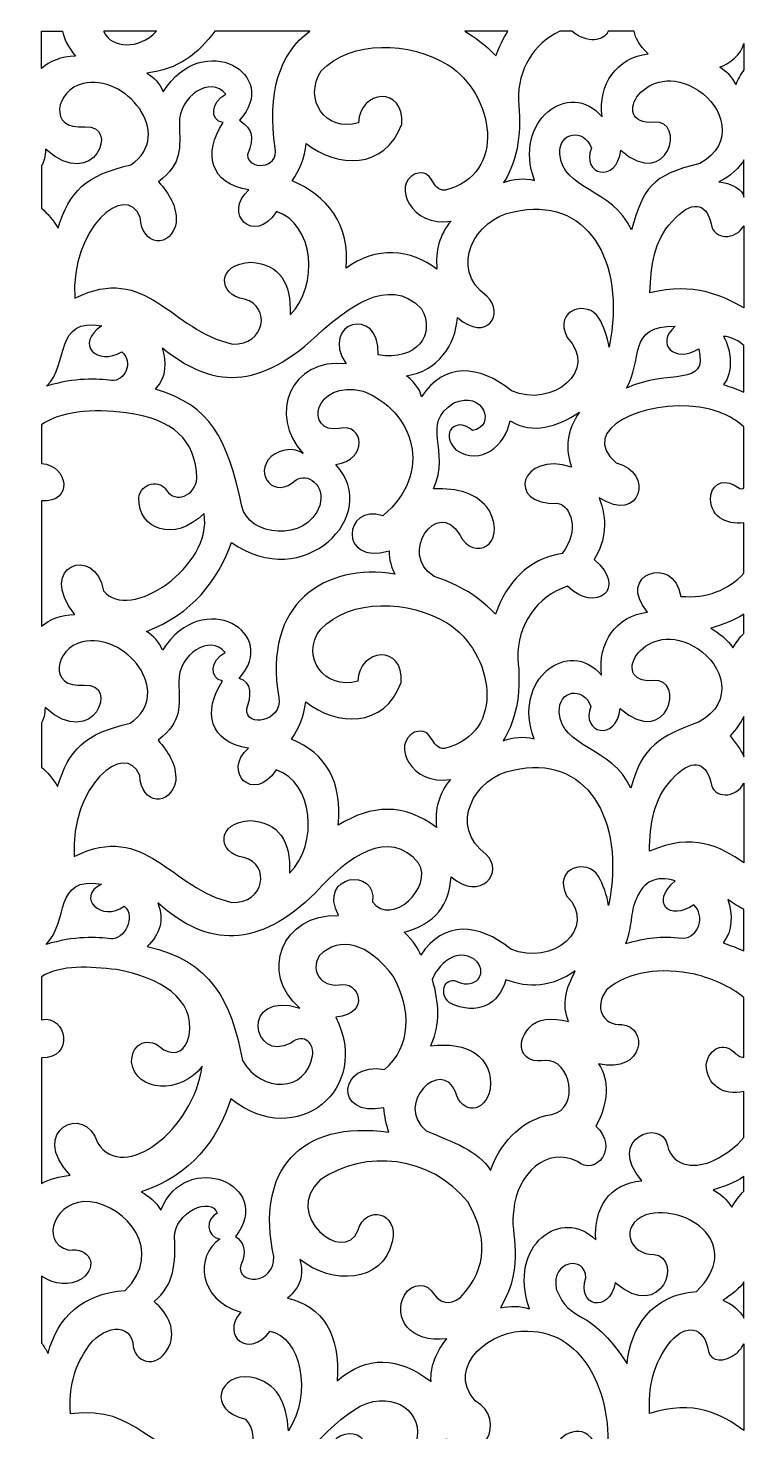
# Model space of a CAD drawing. Header units: centimetres. Extents: x -61 to 59, y -102 to 102.
# Drawn here: x -60.4 to -11.1, y 5.9 to 102.5 of the extents above; entities that cross this region are included whole.
import ezdxf

# ---------------------------------------------------------------- set-up
doc = ezdxf.new("R2010")
doc.units = ezdxf.units.CM
doc.header["$MEASUREMENT"] = 0
doc.layers.add('layer 1', color=7, linetype='Continuous')

msp = doc.modelspace()

# ---------------------------------------------------------------- linework, layer by layer
at = {"layer": 'layer 1', "color": 177}
for points, knots in [([(-40.972, 102.25), (-43.09327, 100.75653), (-43.92246, 97.91877), (-43.35586, 94.20324), (-43.35586, 94.20324), (-43.07771, 92.72964), (-45.27715, 92.69927), (-45.25678, 93.75055), (-45.25678, 93.75055), (-44.79637, 95.0766), (-44.87537, 95.41738), (-45.80975, 96.14265), (-45.80975, 96.14265), (-42.93555, 99.2297), (-48.25147, 102.46548), (-51.07116, 98.08968), (-51.07116, 98.08968), (-51.29277, 98.65356), (-51.67844, 99.06605), (-52.17628, 99.37512), (-52.17628, 99.37512), (-50.09003, 99.59696), (-48.59145, 100.73223), (-47.51884, 102.25), (-47.51884, 102.25), (-47.51884, 102.25), (-40.972, 102.25), (-40.972, 102.25)], [0, 0, 0, 0, 0.125, 0.125, 0.125, 0.125, 0.25, 0.25, 0.25, 0.25, 0.375, 0.375, 0.375, 0.375, 0.5, 0.5, 0.5, 0.5, 0.625, 0.625, 0.625, 0.625, 0.75, 0.75, 0.75, 0.75, 1, 1, 1, 1]), ([(-57.98365, 102.25), (-57.98365, 102.25), (-59.42762, 102.25), (-59.42762, 102.25), (-59.42762, 102.25), (-59.42762, 102.25), (-59.42762, 99.69389), (-59.42762, 99.69389), (-59.42762, 99.69389), (-58.87438, 100.20272), (-58.10065, 100.50163), (-57.09596, 100.52935), (-57.09596, 100.52935), (-57.62364, 101.18061), (-57.8943, 101.76077), (-57.98365, 102.25)], [0, 0, 0, 0, 0.2, 0.2, 0.2, 0.2, 0.4, 0.4, 0.4, 0.4, 0.6, 0.6, 0.6, 0.6, 1, 1, 1, 1]), ([(-51.5145, 102.25), (-52.78109, 100.93027), (-54.57282, 101.10703), (-55.12975, 102.16087), (-55.12975, 102.16087), (-55.13468, 102.19099), (-55.13995, 102.2207), (-55.14551, 102.25), (-55.14551, 102.25), (-55.14551, 102.25), (-51.5145, 102.25), (-51.5145, 102.25)], [0, 0, 0, 0, 0.25, 0.25, 0.25, 0.25, 0.5, 0.5, 0.5, 0.5, 1, 1, 1, 1]), ([(-41.22276, 94.52259), (-41.33199, 93.53178), (-41.69369, 92.69896), (-42.19704, 91.95474), (-42.19704, 91.95474), (-39.82352, 90.98944), (-38.18778, 88.92659), (-38.47829, 85.94542), (-38.47829, 85.94542), (-36.5102, 87.47791), (-33.97958, 87.26438), (-32.23418, 85.87499), (-32.23418, 85.87499), (-32.36813, 87.14174), (-32.06092, 88.25413), (-31.2691, 89.19695), (-31.2691, 89.19695), (-33.973, 88.72571), (-35.37067, 91.66618), (-33.73889, 92.43509), (-33.73889, 92.43509), (-32.43168, 92.90148), (-32.67993, 91.21193), (-31.67223, 91.32899), (-31.67223, 91.32899), (-27.35066, 92.36925), (-28.31726, 97.95538), (-31.48406, 99.94195), (-31.48406, 99.94195), (-34.06642, 101.53062), (-38.17443, 101.66902), (-40.19435, 99.52137), (-40.19435, 99.52137), (-41.45552, 97.57153), (-39.91909, 95.27874), (-37.63668, 95.9491), (-37.63668, 95.9491), (-37.55285, 98.23376), (-34.44839, 98.49513), (-34.66061, 95.85973), (-34.66061, 95.85973), (-35.82714, 92.68658), (-39.09584, 92.85834), (-41.22276, 94.52259)], [0, 0, 0, 0, 0.08333333, 0.08333333, 0.08333333, 0.08333333, 0.16666667, 0.16666667, 0.16666667, 0.16666667, 0.25, 0.25, 0.25, 0.25, 0.33333333, 0.33333333, 0.33333333, 0.33333333, 0.41666667, 0.41666667, 0.41666667, 0.41666667, 0.5, 0.5, 0.5, 0.5, 0.58333333, 0.58333333, 0.58333333, 0.58333333, 0.66666667, 0.66666667, 0.66666667, 0.66666667, 0.75, 0.75, 0.75, 0.75, 0.83333333, 0.83333333, 0.83333333, 0.83333333, 1, 1, 1, 1]), ([(-27.35318, 102.25), (-27.67892, 101.74476), (-27.95097, 101.17715), (-28.18036, 100.55762), (-28.18036, 100.55762), (-28.95428, 101.34357), (-29.6451, 101.8641), (-30.31908, 102.25), (-30.31908, 102.25), (-30.31908, 102.25), (-27.35318, 102.25), (-27.35318, 102.25)], [0, 0, 0, 0, 0.25, 0.25, 0.25, 0.25, 0.5, 0.5, 0.5, 0.5, 1, 1, 1, 1]), ([(-18.68387, 102.25), (-18.59109, 101.77976), (-18.29518, 101.2491), (-17.71065, 100.70368), (-17.71065, 100.70368), (-19.87567, 100.43401), (-21.16342, 98.59327), (-20.88131, 96.36313), (-20.88131, 96.36313), (-23.09599, 99.01085), (-27.07562, 96.07108), (-25.52087, 91.99073), (-25.52087, 91.99073), (-26.23516, 92.15656), (-26.94708, 92.11994), (-27.65591, 91.83894), (-27.65591, 91.83894), (-26.58252, 93.50713), (-26.43912, 95.49552), (-26.63575, 97.50803), (-26.63575, 97.50803), (-26.67434, 99.61339), (-25.59572, 101.39319), (-23.79246, 102.25), (-23.79246, 102.25), (-23.79246, 102.25), (-22.96583, 102.24998), (-22.96583, 102.24998), (-22.96583, 102.24998), (-21.88762, 101.37656), (-20.75964, 101.56026), (-20.45461, 102.25), (-20.45461, 102.25), (-20.45461, 102.25), (-18.68387, 102.25), (-18.68387, 102.25)], [0, 0, 0, 0, 0.1, 0.1, 0.1, 0.1, 0.2, 0.2, 0.2, 0.2, 0.3, 0.3, 0.3, 0.3, 0.4, 0.4, 0.4, 0.4, 0.5, 0.5, 0.5, 0.5, 0.6, 0.6, 0.6, 0.6, 0.7, 0.7, 0.7, 0.7, 0.8, 0.8, 0.8, 0.8, 1, 1, 1, 1]), ([(-11.12763, 99.60369), (-11.12763, 99.60369), (-11.14474, 101.39968), (-11.14474, 101.39968), (-11.14474, 101.39968), (-11.2485, 100.66235), (-12.19889, 99.99526), (-12.79414, 99.77208), (-12.79414, 99.77208), (-12.32397, 99.47365), (-11.90878, 99.12024), (-11.69003, 98.57038), (-11.69003, 98.57038), (-11.53775, 98.95733), (-11.34724, 99.30276), (-11.12763, 99.60369)], [0, 0, 0, 0, 0.2, 0.2, 0.2, 0.2, 0.4, 0.4, 0.4, 0.4, 0.6, 0.6, 0.6, 0.6, 1, 1, 1, 1]), ([(-19.59634, 94.07426), (-19.85582, 91.73157), (-22.36721, 92.37133), (-21.60933, 94.21729), (-21.60933, 94.21729), (-22.12945, 95.63558), (-23.87845, 95.32092), (-23.78326, 93.81364), (-23.78326, 93.81364), (-23.66231, 91.34296), (-20.17934, 91.49022), (-18.85903, 88.59422), (-18.85903, 88.59422), (-18.01616, 91.46015), (-17.51714, 92.34433), (-14.15894, 93.15595), (-14.15894, 93.15595), (-11.66321, 94.52463), (-12.56395, 97.08879), (-14.241, 98.16213), (-14.241, 98.16213), (-17.84994, 100.55551), (-20.57825, 95.78046), (-17.31513, 95.98765), (-17.31513, 95.98765), (-15.0612, 96.20109), (-16.32858, 91.18369), (-19.59634, 94.07426)], [0, 0, 0, 0, 0.125, 0.125, 0.125, 0.125, 0.25, 0.25, 0.25, 0.25, 0.375, 0.375, 0.375, 0.375, 0.5, 0.5, 0.5, 0.5, 0.625, 0.625, 0.625, 0.625, 0.75, 0.75, 0.75, 0.75, 1, 1, 1, 1]), ([(-59.42762, 93.01524), (-59.26367, 93.27018), (-59.15705, 93.63778), (-59.15173, 94.13615), (-59.15173, 94.13615), (-55.76605, 91.09774), (-54.01569, 95.88188), (-56.44695, 95.67759), (-56.44695, 95.67759), (-59.02776, 95.41738), (-58.46144, 98.22814), (-56.56705, 98.65112), (-56.56705, 98.65112), (-53.72057, 99.38257), (-50.18338, 95.18754), (-53.29329, 93.05536), (-53.29329, 93.05536), (-56.41385, 92.36114), (-57.51031, 91.2303), (-58.2892, 88.6995), (-58.2892, 88.6995), (-58.63527, 89.27987), (-59.02304, 89.7196), (-59.42762, 90.07203), (-59.42762, 90.07203), (-59.42762, 90.07203), (-59.42762, 93.01524), (-59.42762, 93.01524)], [0, 0, 0, 0, 0.125, 0.125, 0.125, 0.125, 0.25, 0.25, 0.25, 0.25, 0.375, 0.375, 0.375, 0.375, 0.5, 0.5, 0.5, 0.5, 0.625, 0.625, 0.625, 0.625, 0.75, 0.75, 0.75, 0.75, 1, 1, 1, 1]), ([(-51.37486, 91.88252), (-49.69737, 93.26076), (-49.92845, 94.10749), (-49.94456, 95.90362), (-49.94456, 95.90362), (-50.01173, 97.75318), (-47.79001, 99.2453), (-46.76364, 97.9118), (-46.76364, 97.9118), (-47.76998, 97.42788), (-47.90273, 96.11668), (-46.93886, 95.96126), (-46.93886, 95.96126), (-48.34523, 93.85589), (-47.83789, 91.76001), (-45.16441, 91.3319), (-45.16441, 91.3319), (-46.99981, 89.77272), (-44.83445, 87.43861), (-43.26073, 89.8467), (-43.26073, 89.8467), (-40.68979, 89.01213), (-40.31923, 84.75672), (-42.3359, 82.73481), (-42.3359, 82.73481), (-42.24292, 84.98639), (-43.06616, 86.20544), (-45.01466, 86.35798), (-45.01466, 86.35798), (-47.41433, 86.27981), (-47.33179, 84.09499), (-45.47598, 83.81733), (-45.47598, 83.81733), (-43.6001, 83.32172), (-44.07176, 80.62731), (-46.3026, 80.73799), (-46.3026, 80.73799), (-50.51765, 81.6363), (-52.171, 86.35792), (-57.14114, 83.89492), (-57.14114, 83.89492), (-57.45522, 88.68427), (-53.61161, 91.96427), (-52.64185, 89.45983), (-52.64185, 89.45983), (-52.54174, 87.40963), (-50.51193, 87.31919), (-50.1652, 89.092), (-50.1652, 89.092), (-50.11055, 90.24959), (-50.67813, 91.09813), (-51.37486, 91.88252)], [0, 0, 0, 0, 0.07142857, 0.07142857, 0.07142857, 0.07142857, 0.14285714, 0.14285714, 0.14285714, 0.14285714, 0.21428571, 0.21428571, 0.21428571, 0.21428571, 0.28571429, 0.28571429, 0.28571429, 0.28571429, 0.35714286, 0.35714286, 0.35714286, 0.35714286, 0.42857143, 0.42857143, 0.42857143, 0.42857143, 0.5, 0.5, 0.5, 0.5, 0.57142857, 0.57142857, 0.57142857, 0.57142857, 0.64285714, 0.64285714, 0.64285714, 0.64285714, 0.71428571, 0.71428571, 0.71428571, 0.71428571, 0.78571429, 0.78571429, 0.78571429, 0.78571429, 0.85714286, 0.85714286, 0.85714286, 0.85714286, 1, 1, 1, 1]), ([(-11.12762, 90.83539), (-11.12762, 91.32853), (-12.05248, 91.85119), (-12.85301, 91.8891), (-12.85301, 91.8891), (-12.14147, 92.17694), (-11.3417, 92.97288), (-11.12762, 93.40596), (-11.12762, 93.40596), (-11.12762, 93.40596), (-11.12762, 90.83539), (-11.12762, 90.83539)], [0, 0, 0, 0, 0.25, 0.25, 0.25, 0.25, 0.5, 0.5, 0.5, 0.5, 1, 1, 1, 1]), ([(-20.39256, 80.52669), (-19.19498, 86.55504), (-21.97287, 90.977), (-26.95988, 89.83373), (-26.95988, 89.83373), (-29.62866, 89.33996), (-31.45931, 85.97921), (-28.81674, 84.02788), (-28.81674, 84.02788), (-27.5156, 82.83899), (-28.77944, 80.81224), (-30.83135, 82.55748), (-30.83135, 82.55748), (-30.9551, 80.67022), (-32.18929, 78.87424), (-34.32254, 78.55472), (-34.32254, 78.55472), (-33.60958, 77.94212), (-33.36621, 77.51922), (-33.30528, 77.11162), (-33.30528, 77.11162), (-31.74235, 79.50652), (-29.35868, 79.3136), (-27.10923, 77.52675), (-27.10923, 77.52675), (-24.30753, 76.27772), (-21.07655, 78.95325), (-23.28275, 81.19074), (-23.28275, 81.19074), (-24.2634, 83.14492), (-21.83477, 83.7885), (-21.09995, 82.52264), (-21.09995, 82.52264), (-20.76563, 81.97709), (-20.50724, 81.18581), (-20.39256, 80.52669)], [0, 0, 0, 0, 0.1, 0.1, 0.1, 0.1, 0.2, 0.2, 0.2, 0.2, 0.3, 0.3, 0.3, 0.3, 0.4, 0.4, 0.4, 0.4, 0.5, 0.5, 0.5, 0.5, 0.6, 0.6, 0.6, 0.6, 0.7, 0.7, 0.7, 0.7, 0.8, 0.8, 0.8, 0.8, 1, 1, 1, 1]), ([(-11.12762, 83.2178), (-11.12762, 83.2178), (-11.12762, 88.87292), (-11.12762, 88.87292), (-11.12762, 88.87292), (-11.69201, 87.86111), (-13.22407, 87.86491), (-13.3749, 88.99635), (-13.3749, 88.99635), (-13.70043, 90.49388), (-14.76389, 90.65549), (-16.05871, 89.17309), (-16.05871, 89.17309), (-17.32754, 87.83779), (-17.53925, 86.11635), (-17.59085, 84.25198), (-17.59085, 84.25198), (-14.50947, 84.985), (-12.70552, 84.10997), (-11.12762, 83.2178)], [0, 0, 0, 0, 0.16666667, 0.16666667, 0.16666667, 0.16666667, 0.33333333, 0.33333333, 0.33333333, 0.33333333, 0.5, 0.5, 0.5, 0.5, 0.66666667, 0.66666667, 0.66666667, 0.66666667, 1, 1, 1, 1]), ([(-51.11602, 80.48112), (-50.83172, 79.51024), (-50.7779, 78.53308), (-51.58406, 77.62572), (-51.58406, 77.62572), (-47.75887, 76.47906), (-46.70807, 74.33649), (-45.64652, 69.58727), (-45.64652, 69.58727), (-45.2599, 67.5173), (-41.20381, 67.05245), (-40.29421, 69.63165), (-40.29421, 69.63165), (-39.89972, 71.06809), (-41.16704, 71.91159), (-41.92889, 71.39249), (-41.92889, 71.39249), (-43.40602, 69.97079), (-44.8877, 71.7824), (-43.64557, 73.00568), (-43.64557, 73.00568), (-42.88547, 73.52302), (-42.14333, 73.65431), (-41.42745, 73.22131), (-41.42745, 73.22131), (-43.90353, 75.83086), (-42.29711, 79.81712), (-38.48569, 79.37477), (-38.48569, 79.37477), (-40.37092, 82.20803), (-36.16868, 83.50238), (-36.27242, 79.9884), (-36.27242, 79.9884), (-33.61481, 79.54242), (-32.30125, 81.43344), (-33.3015, 83.15659), (-33.3015, 83.15659), (-35.59433, 85.62869), (-38.64795, 82.8846), (-40.09278, 81.71191), (-40.09278, 81.71191), (-44.49377, 77.37345), (-47.77447, 77.76543), (-51.11602, 80.48112)], [0, 0, 0, 0, 0.08333333, 0.08333333, 0.08333333, 0.08333333, 0.16666667, 0.16666667, 0.16666667, 0.16666667, 0.25, 0.25, 0.25, 0.25, 0.33333333, 0.33333333, 0.33333333, 0.33333333, 0.41666667, 0.41666667, 0.41666667, 0.41666667, 0.5, 0.5, 0.5, 0.5, 0.58333333, 0.58333333, 0.58333333, 0.58333333, 0.66666667, 0.66666667, 0.66666667, 0.66666667, 0.75, 0.75, 0.75, 0.75, 0.83333333, 0.83333333, 0.83333333, 0.83333333, 1, 1, 1, 1]), ([(-55.27424, 81.99026), (-58.59768, 82.57647), (-57.4853, 79.40908), (-59.07845, 77.83752), (-59.07845, 77.83752), (-57.15438, 78.44554), (-55.5411, 78.35534), (-54.61648, 78.23388), (-54.61648, 78.23388), (-53.74727, 78.11969), (-53.04391, 79.48804), (-53.91162, 80.20515), (-53.91162, 80.20515), (-55.59295, 79.20519), (-57.18288, 80.73263), (-55.27424, 81.99026)], [0, 0, 0, 0, 0.2, 0.2, 0.2, 0.2, 0.4, 0.4, 0.4, 0.4, 0.6, 0.6, 0.6, 0.6, 1, 1, 1, 1]), ([(-15.84871, 81.95565), (-19.19527, 82.07543), (-18.04654, 79.50555), (-19.21175, 77.70354), (-19.21175, 77.70354), (-16.29539, 79.073), (-13.55475, 77.67483), (-14.23753, 80.40402), (-14.23753, 80.40402), (-15.87349, 79.40638), (-17.27927, 80.72308), (-15.84871, 81.95565)], [0, 0, 0, 0, 0.25, 0.25, 0.25, 0.25, 0.5, 0.5, 0.5, 0.5, 1, 1, 1, 1]), ([(-11.12762, 77.41646), (-11.56534, 77.61505), (-12.0324, 77.79182), (-12.5277, 77.94483), (-12.5277, 77.94483), (-11.83226, 78.76691), (-11.99444, 80.37456), (-12.52932, 81.26636), (-12.52932, 81.26636), (-12.08711, 81.29006), (-11.36103, 80.88432), (-11.12762, 80.63574), (-11.12762, 80.63574), (-11.12762, 80.63574), (-11.12762, 77.41646), (-11.12762, 77.41646)], [0, 0, 0, 0, 0.2, 0.2, 0.2, 0.2, 0.4, 0.4, 0.4, 0.4, 0.6, 0.6, 0.6, 0.6, 1, 1, 1, 1]), ([(-46.35973, 67.08545), (-47.34309, 64.46958), (-49.02473, 62.17425), (-52.21421, 60.98023), (-52.21421, 60.98023), (-51.71634, 60.67118), (-51.33069, 60.25865), (-51.10909, 59.69479), (-51.10909, 59.69479), (-48.2894, 64.07062), (-42.97349, 60.83482), (-45.84769, 57.74776), (-45.84769, 57.74776), (-44.90899, 57.52534), (-44.99934, 56.47021), (-45.31925, 55.64868), (-45.31925, 55.64868), (-45.37817, 54.32459), (-42.89009, 54.73557), (-43.10791, 56.41942), (-43.10791, 56.41942), (-44.2629, 62.88657), (-39.91174, 65.71214), (-35.12474, 64.91803), (-35.12474, 64.91803), (-35.36997, 65.34029), (-35.53319, 65.90821), (-35.52123, 66.50543), (-35.52123, 66.50543), (-39.03964, 65.47083), (-38.67904, 69.82592), (-35.94889, 68.93047), (-35.94889, 68.93047), (-32.42831, 71.8953), (-33.83534, 76.12579), (-37.31057, 77.50357), (-37.31057, 77.50357), (-40.73418, 78.35391), (-41.38952, 74.54339), (-38.95516, 74.92753), (-38.95516, 74.92753), (-37.21253, 75.33812), (-36.968, 72.7537), (-39.19731, 72.45241), (-39.19731, 72.45241), (-35.94889, 68.93047), (-41.46273, 63.58274), (-46.35973, 67.08545)], [0, 0, 0, 0, 0.07692308, 0.07692308, 0.07692308, 0.07692308, 0.15384615, 0.15384615, 0.15384615, 0.15384615, 0.23076923, 0.23076923, 0.23076923, 0.23076923, 0.30769231, 0.30769231, 0.30769231, 0.30769231, 0.38461538, 0.38461538, 0.38461538, 0.38461538, 0.46153846, 0.46153846, 0.46153846, 0.46153846, 0.53846154, 0.53846154, 0.53846154, 0.53846154, 0.61538462, 0.61538462, 0.61538462, 0.61538462, 0.69230769, 0.69230769, 0.69230769, 0.69230769, 0.76923077, 0.76923077, 0.76923077, 0.76923077, 0.84615385, 0.84615385, 0.84615385, 0.84615385, 1, 1, 1, 1]), ([(-22.43891, 76.05096), (-24.01862, 75.02469), (-25.60468, 74.51806), (-27.20827, 75.44803), (-27.20827, 75.44803), (-27.53183, 73.78024), (-29.18997, 72.31443), (-30.94468, 73.46449), (-30.94468, 73.46449), (-32.0729, 74.64143), (-30.89976, 75.79406), (-29.79808, 74.7879), (-29.79808, 74.7879), (-28.09925, 75.09642), (-29.05309, 77.60728), (-31.0824, 76.6831), (-31.0824, 76.6831), (-33.43862, 75.19479), (-31.24173, 73.48532), (-32.47266, 70.77465), (-32.47266, 70.77465), (-30.78335, 70.84081), (-29.45928, 70.50087), (-28.63084, 69.27121), (-28.63084, 69.27121), (-27.41466, 66.8977), (-29.68768, 65.74563), (-30.67421, 67.61212), (-30.67421, 67.61212), (-32.19448, 70.25477), (-34.93456, 66.26759), (-32.43655, 64.75433), (-32.43655, 64.75433), (-31.00548, 64.25477), (-29.78139, 63.75015), (-28.21833, 62.16273), (-28.21833, 62.16273), (-27.40032, 64.37191), (-26.04005, 65.92065), (-23.63677, 66.33598), (-23.63677, 66.33598), (-22.38562, 67.87511), (-23.04328, 69.67065), (-23.9093, 69.76907), (-23.9093, 69.76907), (-27.59553, 69.61953), (-26.47716, 73.42532), (-22.97761, 72.27389), (-22.97761, 72.27389), (-23.42647, 73.52525), (-23.33068, 74.78326), (-22.43891, 76.05096)], [0, 0, 0, 0, 0.07142857, 0.07142857, 0.07142857, 0.07142857, 0.14285714, 0.14285714, 0.14285714, 0.14285714, 0.21428571, 0.21428571, 0.21428571, 0.21428571, 0.28571429, 0.28571429, 0.28571429, 0.28571429, 0.35714286, 0.35714286, 0.35714286, 0.35714286, 0.42857143, 0.42857143, 0.42857143, 0.42857143, 0.5, 0.5, 0.5, 0.5, 0.57142857, 0.57142857, 0.57142857, 0.57142857, 0.64285714, 0.64285714, 0.64285714, 0.64285714, 0.71428571, 0.71428571, 0.71428571, 0.71428571, 0.78571429, 0.78571429, 0.78571429, 0.78571429, 0.85714286, 0.85714286, 0.85714286, 0.85714286, 1, 1, 1, 1]), ([(-59.42762, 75.18186), (-58.25521, 76.04976), (-55.91603, 76.33775), (-53.61274, 76.00565), (-53.61274, 76.00565), (-50.3724, 75.57731), (-48.84313, 74.15738), (-48.73933, 71.51885), (-48.73933, 71.51885), (-48.88071, 70.22836), (-50.25141, 69.81363), (-50.80267, 70.63476), (-50.80267, 70.63476), (-51.25979, 71.4672), (-52.60812, 71.22377), (-52.74516, 70.15007), (-52.74516, 70.15007), (-52.77944, 68.00057), (-50.3143, 67.03509), (-48.25517, 69.08881), (-48.25517, 69.08881), (-47.60002, 65.4562), (-53.43965, 61.54028), (-55.16771, 63.766), (-55.16771, 63.766), (-55.69374, 66.97697), (-59.87063, 65.51223), (-57.13394, 62.13451), (-57.13394, 62.13451), (-58.11584, 62.10739), (-58.87714, 61.82124), (-59.42762, 61.33327), (-59.42762, 61.33327), (-59.42762, 61.33327), (-59.4278, 69.95255), (-59.4278, 69.95255), (-59.4278, 69.95255), (-57.23018, 69.79927), (-57.56241, 72.3589), (-59.42762, 72.5317), (-59.42762, 72.5317), (-59.42762, 72.5317), (-59.42762, 75.18186), (-59.42762, 75.18186)], [0, 0, 0, 0, 0.08333333, 0.08333333, 0.08333333, 0.08333333, 0.16666667, 0.16666667, 0.16666667, 0.16666667, 0.25, 0.25, 0.25, 0.25, 0.33333333, 0.33333333, 0.33333333, 0.33333333, 0.41666667, 0.41666667, 0.41666667, 0.41666667, 0.5, 0.5, 0.5, 0.5, 0.58333333, 0.58333333, 0.58333333, 0.58333333, 0.66666667, 0.66666667, 0.66666667, 0.66666667, 0.75, 0.75, 0.75, 0.75, 0.83333333, 0.83333333, 0.83333333, 0.83333333, 1, 1, 1, 1]), ([(-11.12761, 64.97355), (-12.22176, 63.81103), (-13.65828, 63.23234), (-15.45971, 63.38513), (-15.45971, 63.38513), (-15.96144, 66.36092), (-20.00729, 64.86543), (-17.74859, 62.3088), (-17.74859, 62.3088), (-19.91362, 62.03909), (-21.20138, 60.1984), (-20.91926, 57.96821), (-20.91926, 57.96821), (-23.13393, 60.61595), (-27.11357, 57.6762), (-25.5588, 53.59578), (-25.5588, 53.59578), (-26.27316, 53.76171), (-26.98501, 53.72503), (-27.69389, 53.44404), (-27.69389, 53.44404), (-26.62045, 55.11225), (-26.47702, 57.10066), (-26.67365, 59.11314), (-26.67365, 59.11314), (-26.71613, 61.4313), (-25.40419, 63.35471), (-23.26187, 64.08599), (-23.26187, 64.08599), (-21.34632, 62.20293), (-19.04305, 63.88523), (-21.43531, 65.92316), (-21.43531, 65.92316), (-20.57164, 67.25949), (-20.53831, 68.68514), (-21.07319, 70.17199), (-21.07319, 70.17199), (-18.22373, 68.29939), (-17.23315, 71.93923), (-19.92414, 72.56194), (-19.92414, 72.56194), (-22.62093, 74.87596), (-17.96686, 76.92995), (-14.18867, 76.40304), (-14.18867, 76.40304), (-12.84672, 76.19588), (-11.83726, 75.68085), (-11.12761, 75.04299), (-11.12761, 75.04299), (-11.12761, 75.04299), (-11.12762, 70.82829), (-11.12762, 70.82829), (-11.12762, 70.82829), (-11.16889, 70.76761), (-11.39991, 70.76488), (-11.52321, 70.86277), (-11.52321, 70.86277), (-12.31625, 71.49413), (-13.23921, 71.275), (-13.40233, 70.33703), (-13.40233, 70.33703), (-13.56913, 68.91013), (-12.37339, 68.28327), (-11.12763, 68.45276), (-11.12763, 68.45276), (-11.12763, 68.45276), (-11.12761, 64.97355), (-11.12761, 64.97355)], [0, 0, 0, 0, 0.05555556, 0.05555556, 0.05555556, 0.05555556, 0.11111111, 0.11111111, 0.11111111, 0.11111111, 0.16666667, 0.16666667, 0.16666667, 0.16666667, 0.22222222, 0.22222222, 0.22222222, 0.22222222, 0.27777778, 0.27777778, 0.27777778, 0.27777778, 0.33333333, 0.33333333, 0.33333333, 0.33333333, 0.38888889, 0.38888889, 0.38888889, 0.38888889, 0.44444444, 0.44444444, 0.44444444, 0.44444444, 0.5, 0.5, 0.5, 0.5, 0.55555556, 0.55555556, 0.55555556, 0.55555556, 0.61111111, 0.61111111, 0.61111111, 0.61111111, 0.66666667, 0.66666667, 0.66666667, 0.66666667, 0.72222222, 0.72222222, 0.72222222, 0.72222222, 0.77777778, 0.77777778, 0.77777778, 0.77777778, 0.83333333, 0.83333333, 0.83333333, 0.83333333, 0.88888889, 0.88888889, 0.88888889, 0.88888889, 1, 1, 1, 1]), ([(-41.2607, 56.12771), (-41.36993, 55.13689), (-41.73163, 54.30407), (-42.23498, 53.55985), (-42.23498, 53.55985), (-39.86147, 52.59456), (-38.72974, 50.63031), (-39.02025, 47.64914), (-39.02025, 47.64914), (-36.73641, 49.05978), (-34.48245, 49.19903), (-32.27212, 47.48011), (-32.27212, 47.48011), (-32.40608, 48.74686), (-32.09886, 49.85925), (-31.30704, 50.80207), (-31.30704, 50.80207), (-34.01094, 50.33083), (-35.40861, 53.27129), (-33.77683, 54.04021), (-33.77683, 54.04021), (-32.46963, 54.5066), (-32.71787, 52.81705), (-31.71018, 52.9341), (-31.71018, 52.9341), (-27.3886, 53.97437), (-28.3552, 59.5605), (-31.522, 61.54707), (-31.522, 61.54707), (-34.10436, 63.13574), (-38.21238, 63.27414), (-40.23229, 61.12649), (-40.23229, 61.12649), (-41.68326, 59.27908), (-39.95703, 56.88385), (-37.67462, 57.55422), (-37.67462, 57.55422), (-37.59079, 59.83887), (-34.48633, 60.10025), (-34.69855, 57.46484), (-34.69855, 57.46484), (-35.86508, 54.2917), (-39.13378, 54.46346), (-41.2607, 56.12771)], [0, 0, 0, 0, 0.08333333, 0.08333333, 0.08333333, 0.08333333, 0.16666667, 0.16666667, 0.16666667, 0.16666667, 0.25, 0.25, 0.25, 0.25, 0.33333333, 0.33333333, 0.33333333, 0.33333333, 0.41666667, 0.41666667, 0.41666667, 0.41666667, 0.5, 0.5, 0.5, 0.5, 0.58333333, 0.58333333, 0.58333333, 0.58333333, 0.66666667, 0.66666667, 0.66666667, 0.66666667, 0.75, 0.75, 0.75, 0.75, 0.83333333, 0.83333333, 0.83333333, 0.83333333, 1, 1, 1, 1]), ([(-19.63428, 55.67937), (-19.89376, 53.33669), (-22.40515, 53.97645), (-21.64728, 55.82241), (-21.64728, 55.82241), (-22.16739, 57.24069), (-23.91639, 56.92604), (-23.8212, 55.41876), (-23.8212, 55.41876), (-23.70026, 52.94807), (-20.21728, 53.09534), (-18.89697, 50.19933), (-18.89697, 50.19933), (-18.15884, 53.06399), (-16.90968, 53.74705), (-14.19688, 54.76107), (-14.19688, 54.76107), (-11.70115, 56.12975), (-12.60189, 58.69391), (-14.27894, 59.76725), (-14.27894, 59.76725), (-17.88788, 62.16063), (-20.61619, 57.38558), (-17.35308, 57.59277), (-17.35308, 57.59277), (-15.09914, 57.8062), (-16.36652, 52.78881), (-19.63428, 55.67937)], [0, 0, 0, 0, 0.125, 0.125, 0.125, 0.125, 0.25, 0.25, 0.25, 0.25, 0.375, 0.375, 0.375, 0.375, 0.5, 0.5, 0.5, 0.5, 0.625, 0.625, 0.625, 0.625, 0.75, 0.75, 0.75, 0.75, 1, 1, 1, 1]), ([(-11.12763, 60.83883), (-11.40318, 60.56241), (-11.65948, 60.23089), (-11.88586, 59.83983), (-11.88586, 59.83983), (-12.22378, 60.38695), (-12.91053, 60.92884), (-13.41263, 61.19454), (-13.41263, 61.19454), (-12.57316, 61.42197), (-11.81163, 61.74534), (-11.12762, 62.15481), (-11.12762, 62.15481), (-11.12762, 62.15481), (-11.12763, 60.83883), (-11.12763, 60.83883)], [0, 0, 0, 0, 0.2, 0.2, 0.2, 0.2, 0.4, 0.4, 0.4, 0.4, 0.6, 0.6, 0.6, 0.6, 1, 1, 1, 1]), ([(-59.42762, 54.68322), (-59.28527, 54.93448), (-59.19452, 55.28243), (-59.18961, 55.74127), (-59.18961, 55.74127), (-55.80397, 52.70282), (-54.05363, 57.48694), (-56.48489, 57.28272), (-56.48489, 57.28272), (-59.06568, 57.02246), (-58.49936, 59.83329), (-56.60498, 60.25622), (-56.60498, 60.25622), (-53.75853, 60.98763), (-50.22134, 56.79271), (-53.33124, 54.66048), (-53.33124, 54.66048), (-56.45176, 53.96628), (-57.54826, 52.83541), (-58.32715, 50.30465), (-58.32715, 50.30465), (-58.66238, 50.86685), (-59.03674, 51.29709), (-59.42762, 51.64384), (-59.42762, 51.64384), (-59.42762, 51.64384), (-59.42762, 54.68322), (-59.42762, 54.68322)], [0, 0, 0, 0, 0.125, 0.125, 0.125, 0.125, 0.25, 0.25, 0.25, 0.25, 0.375, 0.375, 0.375, 0.375, 0.5, 0.5, 0.5, 0.5, 0.625, 0.625, 0.625, 0.625, 0.75, 0.75, 0.75, 0.75, 1, 1, 1, 1]), ([(-51.41281, 53.48763), (-49.73532, 54.86588), (-49.96639, 55.71261), (-49.9825, 57.50874), (-49.9825, 57.50874), (-50.04967, 59.35829), (-47.82795, 60.85042), (-46.80158, 59.51691), (-46.80158, 59.51691), (-47.80792, 59.033), (-47.94068, 57.7218), (-46.9768, 57.56637), (-46.9768, 57.56637), (-48.38317, 55.46101), (-47.87583, 53.36512), (-45.20235, 52.93702), (-45.20235, 52.93702), (-47.03775, 51.37783), (-44.87239, 49.04373), (-43.29868, 51.45182), (-43.29868, 51.45182), (-40.72773, 50.61725), (-40.35717, 46.36184), (-42.37384, 44.33992), (-42.37384, 44.33992), (-42.28086, 46.5915), (-43.1041, 47.81056), (-45.0526, 47.96309), (-45.0526, 47.96309), (-47.45227, 47.88493), (-47.36973, 45.7001), (-45.51392, 45.42245), (-45.51392, 45.42245), (-43.63804, 44.92683), (-44.1097, 42.23243), (-46.34055, 42.3431), (-46.34055, 42.3431), (-50.55559, 43.24142), (-52.20894, 47.96304), (-57.17908, 45.50004), (-57.17908, 45.50004), (-57.49316, 50.28938), (-53.64955, 53.56939), (-52.67979, 51.06495), (-52.67979, 51.06495), (-52.57968, 49.01474), (-50.54987, 48.9243), (-50.20314, 50.69712), (-50.20314, 50.69712), (-50.14849, 51.8547), (-50.71607, 52.70325), (-51.41281, 53.48763)], [0, 0, 0, 0, 0.07142857, 0.07142857, 0.07142857, 0.07142857, 0.14285714, 0.14285714, 0.14285714, 0.14285714, 0.21428571, 0.21428571, 0.21428571, 0.21428571, 0.28571429, 0.28571429, 0.28571429, 0.28571429, 0.35714286, 0.35714286, 0.35714286, 0.35714286, 0.42857143, 0.42857143, 0.42857143, 0.42857143, 0.5, 0.5, 0.5, 0.5, 0.57142857, 0.57142857, 0.57142857, 0.57142857, 0.64285714, 0.64285714, 0.64285714, 0.64285714, 0.71428571, 0.71428571, 0.71428571, 0.71428571, 0.78571429, 0.78571429, 0.78571429, 0.78571429, 0.85714286, 0.85714286, 0.85714286, 0.85714286, 1, 1, 1, 1]), ([(-11.12762, 52.34326), (-11.32659, 52.88901), (-11.69086, 53.25173), (-12.06916, 53.80233), (-12.06916, 53.80233), (-11.68747, 54.21883), (-11.36494, 54.65783), (-11.12762, 55.12785), (-11.12762, 55.12785), (-11.12762, 55.12785), (-11.12762, 52.34326), (-11.12762, 52.34326)], [0, 0, 0, 0, 0.25, 0.25, 0.25, 0.25, 0.5, 0.5, 0.5, 0.5, 1, 1, 1, 1]), ([(-20.43051, 42.1318), (-19.23292, 48.16016), (-22.01081, 52.58211), (-26.99782, 51.43885), (-26.99782, 51.43885), (-29.66661, 50.94508), (-31.49725, 47.58433), (-28.85468, 45.63299), (-28.85468, 45.63299), (-27.55355, 44.44411), (-29.21462, 42.34966), (-31.26652, 44.09489), (-31.26652, 44.09489), (-31.39027, 42.20764), (-32.33763, 40.85506), (-34.48876, 40.28392), (-34.48876, 40.28392), (-33.82805, 39.6602), (-33.49841, 39.12319), (-33.34322, 38.71673), (-33.34322, 38.71673), (-31.78029, 41.11164), (-29.39662, 40.91871), (-27.14717, 39.13187), (-27.14717, 39.13187), (-24.34548, 37.88284), (-21.11449, 40.55837), (-23.32069, 42.79586), (-23.32069, 42.79586), (-24.30134, 44.75003), (-21.87271, 45.39362), (-21.13789, 44.12775), (-21.13789, 44.12775), (-20.80357, 43.58221), (-20.54518, 42.79092), (-20.43051, 42.1318)], [0, 0, 0, 0, 0.1, 0.1, 0.1, 0.1, 0.2, 0.2, 0.2, 0.2, 0.3, 0.3, 0.3, 0.3, 0.4, 0.4, 0.4, 0.4, 0.5, 0.5, 0.5, 0.5, 0.6, 0.6, 0.6, 0.6, 0.7, 0.7, 0.7, 0.7, 0.8, 0.8, 0.8, 0.8, 1, 1, 1, 1]), ([(-11.12763, 45.05765), (-11.12763, 45.05765), (-11.12762, 50.55061), (-11.12762, 50.55061), (-11.12762, 50.55061), (-11.65759, 49.46663), (-13.25847, 49.44357), (-13.41281, 50.60148), (-13.41281, 50.60148), (-13.73838, 52.09898), (-14.80184, 52.26056), (-16.09668, 50.77828), (-16.09668, 50.77828), (-17.3655, 49.44293), (-17.57718, 47.72146), (-17.62881, 45.85712), (-17.62881, 45.85712), (-14.61123, 47.17687), (-12.76435, 46.19449), (-11.12763, 45.05765)], [0, 0, 0, 0, 0.16666667, 0.16666667, 0.16666667, 0.16666667, 0.33333333, 0.33333333, 0.33333333, 0.33333333, 0.5, 0.5, 0.5, 0.5, 0.66666667, 0.66666667, 0.66666667, 0.66666667, 1, 1, 1, 1]), ([(-41.65474, 35.07501), (-45.8247, 36.32757), (-44.93155, 31.23438), (-42.28775, 32.66087), (-42.28775, 32.66087), (-41.30011, 33.45173), (-40.64996, 32.52346), (-40.796, 31.78886), (-40.796, 31.78886), (-41.21942, 29.29058), (-44.28395, 29.19032), (-45.61058, 31.45774), (-45.61058, 31.45774), (-46.40703, 35.63288), (-47.74186, 38.28778), (-52.15929, 39.31805), (-52.15929, 39.31805), (-51.28936, 40.13699), (-50.966, 41.10815), (-51.4415, 42.30179), (-51.4415, 42.30179), (-47.9962, 39.24315), (-44.53066, 39.10388), (-40.556, 43.02128), (-40.556, 43.02128), (-38.43423, 45.50113), (-35.47229, 47.49063), (-33.4993, 45.03486), (-33.4993, 45.03486), (-32.4773, 43.41216), (-35.33486, 40.61178), (-36.67301, 42.3895), (-36.67301, 42.3895), (-36.304, 44.76837), (-40.49545, 44.30519), (-39.00786, 41.43917), (-39.00786, 41.43917), (-42.88602, 41.59974), (-44.51855, 37.43699), (-41.65474, 35.07501)], [0, 0, 0, 0, 0.09090909, 0.09090909, 0.09090909, 0.09090909, 0.18181818, 0.18181818, 0.18181818, 0.18181818, 0.27272727, 0.27272727, 0.27272727, 0.27272727, 0.36363636, 0.36363636, 0.36363636, 0.36363636, 0.45454545, 0.45454545, 0.45454545, 0.45454545, 0.54545455, 0.54545455, 0.54545455, 0.54545455, 0.63636364, 0.63636364, 0.63636364, 0.63636364, 0.72727273, 0.72727273, 0.72727273, 0.72727273, 0.81818182, 0.81818182, 0.81818182, 0.81818182, 1, 1, 1, 1]), ([(-55.31218, 43.59538), (-58.63562, 44.18159), (-57.52324, 41.0142), (-59.11639, 39.44264), (-59.11639, 39.44264), (-57.19233, 40.05066), (-55.57903, 39.96046), (-54.65442, 39.83899), (-54.65442, 39.83899), (-53.78521, 39.72482), (-52.8757, 41.36803), (-53.74341, 42.08514), (-53.74341, 42.08514), (-55.29727, 40.94008), (-57.09948, 42.69539), (-55.31218, 43.59538)], [0, 0, 0, 0, 0.2, 0.2, 0.2, 0.2, 0.4, 0.4, 0.4, 0.4, 0.6, 0.6, 0.6, 0.6, 1, 1, 1, 1]), ([(-15.86514, 43.82548), (-17.57858, 42.30835), (-16.26401, 41.02895), (-14.5669, 42.16528), (-14.5669, 42.16528), (-13.77958, 41.45561), (-14.21469, 39.91392), (-15.33503, 39.8723), (-15.33503, 39.8723), (-16.90962, 40.05485), (-17.79422, 39.90835), (-19.2693, 39.51002), (-19.2693, 39.51002), (-18.78089, 40.68921), (-19.00161, 41.60834), (-18.49071, 42.6621), (-18.49071, 42.6621), (-18.01693, 43.75211), (-17.19524, 44.23349), (-15.86514, 43.82548)], [0, 0, 0, 0, 0.16666667, 0.16666667, 0.16666667, 0.16666667, 0.33333333, 0.33333333, 0.33333333, 0.33333333, 0.5, 0.5, 0.5, 0.5, 0.66666667, 0.66666667, 0.66666667, 0.66666667, 1, 1, 1, 1]), ([(-11.12762, 39.00552), (-11.57719, 39.21064), (-12.05701, 39.39282), (-12.56561, 39.54993), (-12.56561, 39.54993), (-11.8702, 40.37203), (-11.91252, 41.55172), (-12.22486, 42.52909), (-12.22486, 42.52909), (-11.84207, 42.26142), (-11.47646, 42.03349), (-11.12762, 41.84027), (-11.12762, 41.84027), (-11.12762, 41.84027), (-11.12762, 39.00552), (-11.12762, 39.00552)], [0, 0, 0, 0, 0.2, 0.2, 0.2, 0.2, 0.4, 0.4, 0.4, 0.4, 0.6, 0.6, 0.6, 0.6, 1, 1, 1, 1]), ([(-39.19432, 34.44818), (-36.68636, 34.68823), (-37.6508, 37.0299), (-38.95946, 36.66133), (-38.95946, 36.66133), (-40.17665, 36.54519), (-40.97802, 37.54801), (-40.33524, 38.66626), (-40.33524, 38.66626), (-38.88589, 40.07366), (-37.00115, 39.56591), (-35.24807, 37.26182), (-35.24807, 37.26182), (-33.97718, 34.98324), (-33.97392, 32.42733), (-35.84014, 30.84373), (-35.84014, 30.84373), (-38.99598, 31.46146), (-39.38608, 27.48288), (-35.888, 28.22369), (-35.888, 28.22369), (-35.82741, 27.59981), (-35.73912, 27.12751), (-35.5361, 26.53163), (-35.5361, 26.53163), (-41.63839, 27.41403), (-44.7411, 23.86344), (-43.45591, 17.9919), (-43.45591, 17.9919), (-43.39956, 15.94991), (-46.083, 16.09523), (-45.73228, 17.39845), (-45.73228, 17.39845), (-45.26707, 18.30929), (-45.54492, 19.04612), (-46.09147, 19.36341), (-46.09147, 19.36341), (-43.36086, 22.92423), (-49.48138, 25.44364), (-51.22565, 21.18629), (-51.22565, 21.18629), (-51.57857, 21.74503), (-52.03657, 22.14972), (-52.58163, 22.42677), (-52.58163, 22.42677), (-49.08835, 23.60673), (-47.36776, 25.962), (-46.41652, 28.82908), (-46.41652, 28.82908), (-41.81527, 25.18742), (-36.708, 29.57254), (-39.19432, 34.44818)], [0, 0, 0, 0, 0.07142857, 0.07142857, 0.07142857, 0.07142857, 0.14285714, 0.14285714, 0.14285714, 0.14285714, 0.21428571, 0.21428571, 0.21428571, 0.21428571, 0.28571429, 0.28571429, 0.28571429, 0.28571429, 0.35714286, 0.35714286, 0.35714286, 0.35714286, 0.42857143, 0.42857143, 0.42857143, 0.42857143, 0.5, 0.5, 0.5, 0.5, 0.57142857, 0.57142857, 0.57142857, 0.57142857, 0.64285714, 0.64285714, 0.64285714, 0.64285714, 0.71428571, 0.71428571, 0.71428571, 0.71428571, 0.78571429, 0.78571429, 0.78571429, 0.78571429, 0.85714286, 0.85714286, 0.85714286, 0.85714286, 1, 1, 1, 1]), ([(-32.67557, 32.4746), (-31.98848, 33.98441), (-32.13282, 35.46565), (-32.56373, 37.04318), (-32.56373, 37.04318), (-31.97797, 38.41832), (-30.56948, 39.2798), (-29.47783, 38.25408), (-29.47783, 38.25408), (-28.75804, 37.37219), (-29.59129, 36.40533), (-30.7597, 36.8557), (-30.7597, 36.8557), (-31.54091, 37.33517), (-32.24661, 36.22312), (-31.37073, 35.4236), (-31.37073, 35.4236), (-29.39034, 34.51895), (-27.99649, 35.3251), (-27.49343, 37.02127), (-27.49343, 37.02127), (-25.94611, 36.40987), (-24.36199, 36.50252), (-22.72407, 37.6242), (-22.72407, 37.6242), (-23.3322, 36.48022), (-23.6955, 35.32701), (-23.18437, 34.14079), (-23.18437, 34.14079), (-24.37093, 34.44491), (-25.31462, 34.37579), (-25.90267, 33.70955), (-25.90267, 33.70955), (-26.93921, 32.506), (-26.37176, 31.21046), (-24.78592, 31.471), (-24.78592, 31.471), (-23.01076, 31.58184), (-22.38768, 28.16755), (-24.34253, 27.75769), (-24.34253, 27.75769), (-26.58025, 27.4301), (-28.03039, 25.5129), (-28.54832, 23.89336), (-28.54832, 23.89336), (-29.38871, 25.30164), (-31.11146, 25.83048), (-32.9735, 26.63787), (-32.9735, 26.63787), (-35.24382, 28.54273), (-31.88967, 31.65906), (-30.96091, 29.31105), (-30.96091, 29.31105), (-30.56442, 27.72366), (-28.88983, 27.84188), (-28.57495, 29.50778), (-28.57495, 29.50778), (-28.36332, 31.72851), (-30.11096, 32.80183), (-32.67557, 32.4746)], [0, 0, 0, 0, 0.0625, 0.0625, 0.0625, 0.0625, 0.125, 0.125, 0.125, 0.125, 0.1875, 0.1875, 0.1875, 0.1875, 0.25, 0.25, 0.25, 0.25, 0.3125, 0.3125, 0.3125, 0.3125, 0.375, 0.375, 0.375, 0.375, 0.4375, 0.4375, 0.4375, 0.4375, 0.5, 0.5, 0.5, 0.5, 0.5625, 0.5625, 0.5625, 0.5625, 0.625, 0.625, 0.625, 0.625, 0.6875, 0.6875, 0.6875, 0.6875, 0.75, 0.75, 0.75, 0.75, 0.8125, 0.8125, 0.8125, 0.8125, 0.875, 0.875, 0.875, 0.875, 1, 1, 1, 1]), ([(-59.42762, 37.22203), (-58.09885, 38.07607), (-56.11402, 37.92128), (-54.27674, 37.72089), (-54.27674, 37.72089), (-51.2757, 37.16401), (-48.87364, 35.75472), (-49.27717, 33.1938), (-49.27717, 33.1938), (-49.52933, 32.11171), (-50.1537, 31.77242), (-51.02498, 32.20869), (-51.02498, 32.20869), (-52.02209, 33.17162), (-53.2393, 32.71408), (-53.2374, 31.35657), (-53.2374, 31.35657), (-52.98095, 29.26168), (-49.8255, 29.11897), (-48.37537, 31.07535), (-48.37537, 31.07535), (-48.972, 26.73743), (-53.75014, 22.99252), (-55.55858, 25.77821), (-55.55858, 25.77821), (-56.45933, 28.66489), (-60.35402, 26.56637), (-57.45628, 23.58236), (-57.45628, 23.58236), (-58.21038, 23.49494), (-58.87986, 23.30801), (-59.42762, 23.00699), (-59.42762, 23.00699), (-59.42762, 23.00699), (-59.42776, 31.65324), (-59.42776, 31.65324), (-59.42776, 31.65324), (-57.13762, 31.59826), (-57.68636, 34.61935), (-59.42762, 34.27158), (-59.42762, 34.27158), (-59.42762, 34.27158), (-59.42762, 37.22203), (-59.42762, 37.22203)], [0, 0, 0, 0, 0.08333333, 0.08333333, 0.08333333, 0.08333333, 0.16666667, 0.16666667, 0.16666667, 0.16666667, 0.25, 0.25, 0.25, 0.25, 0.33333333, 0.33333333, 0.33333333, 0.33333333, 0.41666667, 0.41666667, 0.41666667, 0.41666667, 0.5, 0.5, 0.5, 0.5, 0.58333333, 0.58333333, 0.58333333, 0.58333333, 0.66666667, 0.66666667, 0.66666667, 0.66666667, 0.75, 0.75, 0.75, 0.75, 0.83333333, 0.83333333, 0.83333333, 0.83333333, 1, 1, 1, 1]), ([(-11.12762, 26.16567), (-11.66236, 25.54826), (-12.33718, 25.00994), (-13.2172, 24.58589), (-13.2172, 24.58589), (-14.30156, 24.07663), (-15.98723, 24.01544), (-16.39341, 25.62604), (-16.39341, 25.62604), (-16.75284, 27.60764), (-20.69077, 26.03327), (-18.14455, 23.19538), (-18.14455, 23.19538), (-20.46434, 22.98925), (-21.42108, 21.28053), (-21.32135, 19.1341), (-21.32135, 19.1341), (-23.57659, 21.44586), (-27.43601, 18.83627), (-25.87253, 14.38559), (-25.87253, 14.38559), (-26.52372, 14.60201), (-27.18889, 14.60263), (-27.86362, 14.45562), (-27.86362, 14.45562), (-26.07924, 17.59206), (-27.27539, 19.46645), (-26.96134, 21.20219), (-26.96134, 21.20219), (-26.71785, 23.70882), (-24.66993, 25.57046), (-22.58133, 24.52397), (-22.58133, 24.52397), (-21.33766, 23.47415), (-19.66169, 25.48491), (-21.31198, 26.94876), (-21.31198, 26.94876), (-20.44718, 28.51884), (-20.35427, 30.12736), (-21.134, 31.24576), (-21.134, 31.24576), (-17.95069, 30.52317), (-17.68345, 33.79474), (-19.53281, 33.94701), (-19.53281, 33.94701), (-20.80974, 33.86159), (-21.4957, 35.13121), (-20.56744, 36.32276), (-20.56744, 36.32276), (-19.10003, 37.60814), (-16.79008, 37.88429), (-14.50497, 37.40239), (-14.50497, 37.40239), (-13.32882, 37.10413), (-12.07598, 36.56663), (-11.12762, 35.80843), (-11.12762, 35.80843), (-11.12762, 35.80843), (-11.12762, 31.67181), (-11.12762, 31.67181), (-11.12762, 31.67181), (-11.37243, 31.712), (-11.60762, 31.82563), (-11.79964, 32.03017), (-11.79964, 32.03017), (-12.46136, 32.7381), (-13.53924, 32.36879), (-13.71656, 31.16877), (-13.71656, 31.16877), (-13.68874, 29.77584), (-12.55633, 29.02208), (-11.12762, 29.34559), (-11.12762, 29.34559), (-11.12762, 29.34559), (-11.12762, 26.16567), (-11.12762, 26.16567)], [0, 0, 0, 0, 0.05, 0.05, 0.05, 0.05, 0.1, 0.1, 0.1, 0.1, 0.15, 0.15, 0.15, 0.15, 0.2, 0.2, 0.2, 0.2, 0.25, 0.25, 0.25, 0.25, 0.3, 0.3, 0.3, 0.3, 0.35, 0.35, 0.35, 0.35, 0.4, 0.4, 0.4, 0.4, 0.45, 0.45, 0.45, 0.45, 0.5, 0.5, 0.5, 0.5, 0.55, 0.55, 0.55, 0.55, 0.6, 0.6, 0.6, 0.6, 0.65, 0.65, 0.65, 0.65, 0.7, 0.7, 0.7, 0.7, 0.75, 0.75, 0.75, 0.75, 0.8, 0.8, 0.8, 0.8, 0.85, 0.85, 0.85, 0.85, 0.9, 0.9, 0.9, 0.9, 1, 1, 1, 1]), ([(-31.5498, 12.33393), (-32.28278, 11.45206), (-32.69695, 10.48329), (-32.64516, 9.38748), (-32.64516, 9.38748), (-34.89824, 11.10675), (-37.05592, 11.2323), (-39.0985, 9.43442), (-39.0985, 9.43442), (-38.87917, 12.63555), (-40.08306, 14.57622), (-42.52015, 15.1331), (-42.52015, 15.1331), (-41.64871, 15.82811), (-41.36618, 16.71148), (-41.67257, 17.78321), (-41.67257, 17.78321), (-39.4407, 16.02567), (-35.99227, 16.14442), (-35.31837, 18.9921), (-35.31837, 18.9921), (-34.81458, 21.06015), (-37.15018, 21.60078), (-37.67419, 19.75946), (-37.67419, 19.75946), (-38.63038, 17.39371), (-42.90193, 20.81524), (-40.27144, 23.25606), (-40.27144, 23.25606), (-37.20208, 25.39382), (-32.66742, 24.91492), (-30.11295, 21.74592), (-30.11295, 21.74592), (-28.79989, 19.40561), (-28.66646, 17.30234), (-30.61026, 15.17372), (-30.61026, 15.17372), (-31.42715, 14.58047), (-32.03749, 14.81049), (-32.42503, 15.38202), (-32.42503, 15.38202), (-32.90661, 16.21764), (-33.93312, 16.21209), (-34.47749, 15.32554), (-34.47749, 15.32554), (-35.28116, 13.8187), (-34.14215, 11.98858), (-31.5498, 12.33393)], [0, 0, 0, 0, 0.07692308, 0.07692308, 0.07692308, 0.07692308, 0.15384615, 0.15384615, 0.15384615, 0.15384615, 0.23076923, 0.23076923, 0.23076923, 0.23076923, 0.30769231, 0.30769231, 0.30769231, 0.30769231, 0.38461538, 0.38461538, 0.38461538, 0.38461538, 0.46153846, 0.46153846, 0.46153846, 0.46153846, 0.53846154, 0.53846154, 0.53846154, 0.53846154, 0.61538462, 0.61538462, 0.61538462, 0.61538462, 0.69230769, 0.69230769, 0.69230769, 0.69230769, 0.76923077, 0.76923077, 0.76923077, 0.76923077, 0.84615385, 0.84615385, 0.84615385, 0.84615385, 1, 1, 1, 1]), ([(-11.12763, 22.48184), (-11.42889, 22.17759), (-11.7124, 21.80962), (-11.96662, 21.37219), (-11.96662, 21.37219), (-12.30456, 21.91939), (-12.73617, 22.30607), (-13.2383, 22.5718), (-13.2383, 22.5718), (-12.45752, 22.78332), (-11.75592, 23.09045), (-11.12762, 23.47933), (-11.12762, 23.47933), (-11.12762, 23.47933), (-11.12763, 22.48184), (-11.12763, 22.48184)], [0, 0, 0, 0, 0.2, 0.2, 0.2, 0.2, 0.4, 0.4, 0.4, 0.4, 0.6, 0.6, 0.6, 0.6, 1, 1, 1, 1]), ([(-59.42762, 16.63089), (-58.47712, 16.02278), (-57.53837, 15.94232), (-56.64653, 16.45864), (-56.64653, 16.45864), (-55.48407, 17.36171), (-56.11428, 18.64243), (-57.56093, 18.42729), (-57.56093, 18.42729), (-59.71512, 18.98061), (-58.39749, 22.02754), (-56.09312, 21.7554), (-56.09312, 21.7554), (-53.6185, 21.48273), (-50.92575, 18.35165), (-53.67958, 15.65247), (-53.67958, 15.65247), (-56.60001, 15.44948), (-58.32552, 13.82301), (-58.98273, 11.32865), (-58.98273, 11.32865), (-59.11325, 11.58136), (-59.26297, 11.81478), (-59.42762, 12.03229), (-59.42762, 12.03229), (-59.42762, 12.03229), (-59.42762, 16.63089), (-59.42762, 16.63089)], [0, 0, 0, 0, 0.125, 0.125, 0.125, 0.125, 0.25, 0.25, 0.25, 0.25, 0.375, 0.375, 0.375, 0.375, 0.5, 0.5, 0.5, 0.5, 0.625, 0.625, 0.625, 0.625, 0.75, 0.75, 0.75, 0.75, 1, 1, 1, 1]), ([(-47.17869, 19.18254), (-48.12421, 19.40841), (-48.16602, 20.54622), (-47.34706, 20.96128), (-47.34706, 20.96128), (-47.74066, 22.16985), (-50.29319, 21.0318), (-50.28095, 19.31227), (-50.28095, 19.31227), (-50.19797, 17.55398), (-50.2921, 16.01241), (-51.69358, 14.89542), (-51.69358, 14.89542), (-50.78272, 14.0895), (-50.25472, 13.17414), (-50.56903, 12.01797), (-50.56903, 12.01797), (-51.31139, 10.15633), (-52.92302, 10.61216), (-53.12205, 11.7773), (-53.12205, 11.7773), (-53.21159, 13.53609), (-55.30405, 13.3037), (-56.37072, 11.57967), (-56.37072, 11.57967), (-57.21999, 10.21573), (-57.54542, 9.0373), (-57.44581, 7.17041), (-57.44581, 7.17041), (-52.56531, 7.80266), (-52.47169, 4.25697), (-47.11823, 3.93129), (-47.11823, 3.93129), (-45.12601, 3.77405), (-44.28771, 5.46731), (-45.39342, 6.80161), (-45.39342, 6.80161), (-48.13878, 7.43852), (-47.2131, 9.98483), (-45.05166, 9.69696), (-45.05166, 9.69696), (-43.22343, 9.32042), (-42.58026, 7.97521), (-42.45056, 5.99951), (-42.45056, 5.99951), (-40.75344, 8.57448), (-41.63214, 12.47803), (-43.70748, 12.85594), (-43.70748, 12.85594), (-45.16601, 10.90348), (-47.1383, 12.51285), (-45.7348, 14.17203), (-45.7348, 14.17203), (-48.69024, 15.01027), (-48.86226, 18.03565), (-47.17869, 19.18254)], [0, 0, 0, 0, 0.06666667, 0.06666667, 0.06666667, 0.06666667, 0.13333333, 0.13333333, 0.13333333, 0.13333333, 0.2, 0.2, 0.2, 0.2, 0.26666667, 0.26666667, 0.26666667, 0.26666667, 0.33333333, 0.33333333, 0.33333333, 0.33333333, 0.4, 0.4, 0.4, 0.4, 0.46666667, 0.46666667, 0.46666667, 0.46666667, 0.53333333, 0.53333333, 0.53333333, 0.53333333, 0.6, 0.6, 0.6, 0.6, 0.66666667, 0.66666667, 0.66666667, 0.66666667, 0.73333333, 0.73333333, 0.73333333, 0.73333333, 0.8, 0.8, 0.8, 0.8, 0.86666667, 0.86666667, 0.86666667, 0.86666667, 1, 1, 1, 1]), ([(-17.32856, 18.13531), (-18.97599, 18.08026), (-19.77593, 20.10969), (-17.86454, 20.85234), (-17.86454, 20.85234), (-14.85745, 21.65726), (-11.12741, 18.70303), (-14.39946, 15.57633), (-14.39946, 15.57633), (-17.49564, 15.36452), (-18.9197, 13.07432), (-19.16418, 10.61261), (-19.16418, 10.61261), (-21.82659, 14.75626), (-23.06087, 13.20073), (-24.0278, 15.75186), (-24.0278, 15.75186), (-24.43512, 17.74323), (-21.99401, 18.08633), (-22.00186, 16.52792), (-22.00186, 16.52792), (-22.66594, 14.56753), (-20.38968, 14.02255), (-19.9863, 16.17542), (-19.9863, 16.17542), (-16.69631, 13.39947), (-15.28186, 17.95254), (-17.32856, 18.13531)], [0, 0, 0, 0, 0.125, 0.125, 0.125, 0.125, 0.25, 0.25, 0.25, 0.25, 0.375, 0.375, 0.375, 0.375, 0.5, 0.5, 0.5, 0.5, 0.625, 0.625, 0.625, 0.625, 0.75, 0.75, 0.75, 0.75, 1, 1, 1, 1]), ([(-11.12763, 13.74415), (-11.34989, 14.23535), (-11.94119, 14.73396), (-12.58562, 14.97936), (-12.58562, 14.97936), (-12.04789, 15.29717), (-11.34555, 15.85205), (-11.12762, 16.24803), (-11.12762, 16.24803), (-11.12762, 16.24803), (-11.12763, 13.74415), (-11.12763, 13.74415)], [0, 0, 0, 0, 0.25, 0.25, 0.25, 0.25, 0.5, 0.5, 0.5, 0.5, 1, 1, 1, 1]), ([(-20.65993, 3.56565), (-19.82504, 8.11513), (-22.09404, 12.927), (-25.9794, 12.84465), (-25.9794, 12.84465), (-28.37261, 13.07529), (-31.73582, 10.47894), (-29.60836, 8.06553), (-29.60836, 8.06553), (-27.3053, 6.76927), (-29.10604, 3.25725), (-31.5876, 5.44351), (-31.5876, 5.44351), (-31.75148, 3.67942), (-32.58772, 2.31881), (-34.63707, 1.67709), (-34.63707, 1.67709), (-34.30482, 1.2759), (-34.03211, 0.81877), (-33.86557, 0.26187), (-33.86557, 0.26187), (-31.81039, 2.67186), (-29.68981, 2.43936), (-27.42054, 0.46625), (-27.42054, 0.46625), (-24.54667, -0.97396), (-21.48755, 1.86029), (-23.86003, 3.9875), (-23.86003, 3.9875), (-24.72382, 5.24096), (-22.79756, 6.48308), (-21.87005, 5.72973), (-21.87005, 5.72973), (-21.17269, 5.23892), (-20.90871, 4.20858), (-20.65993, 3.56565)], [0, 0, 0, 0, 0.1, 0.1, 0.1, 0.1, 0.2, 0.2, 0.2, 0.2, 0.3, 0.3, 0.3, 0.3, 0.4, 0.4, 0.4, 0.4, 0.5, 0.5, 0.5, 0.5, 0.6, 0.6, 0.6, 0.6, 0.7, 0.7, 0.7, 0.7, 0.8, 0.8, 0.8, 0.8, 1, 1, 1, 1]), ([(-11.12762, 6.03265), (-11.12762, 6.03265), (-11.12762, 11.98641), (-11.12762, 11.98641), (-11.12762, 11.98641), (-11.23667, 11.77497), (-11.39017, 11.56637), (-11.59303, 11.36239), (-11.59303, 11.36239), (-12.49092, 10.64953), (-13.40236, 10.73271), (-13.56362, 11.46404), (-13.56362, 11.46404), (-13.84389, 13.25536), (-15.14377, 13.33382), (-16.14911, 12.16574), (-16.14911, 12.16574), (-17.40853, 10.64367), (-17.69464, 8.91181), (-17.61766, 7.18259), (-17.61766, 7.18259), (-14.54489, 8.18039), (-12.67477, 7.14925), (-11.12762, 6.03265)], [0, 0, 0, 0, 0.14285714, 0.14285714, 0.14285714, 0.14285714, 0.28571429, 0.28571429, 0.28571429, 0.28571429, 0.42857143, 0.42857143, 0.42857143, 0.42857143, 0.57142857, 0.57142857, 0.57142857, 0.57142857, 0.71428571, 0.71428571, 0.71428571, 0.71428571, 1, 1, 1, 1]), ([(-51.80365, 3.11043), (-51.6347, 2.21238), (-51.77337, 1.41273), (-52.36162, 0.75681), (-52.36162, 0.75681), (-48.70157, -0.83523), (-45.8666, -3.00024), (-45.97828, -7.21145), (-45.97828, -7.21145), (-45.61203, -8.87405), (-42.82435, -10.08719), (-41.48426, -7.94175), (-41.48426, -7.94175), (-40.95838, -6.39894), (-41.86901, -5.59996), (-43.01293, -6.28436), (-43.01293, -6.28436), (-45.5586, -6.98672), (-45.5985, -3.43083), (-42.58993, -3.17852), (-42.58993, -3.17852), (-44.497, -0.60715), (-43.50249, 2.92789), (-39.43767, 2.89371), (-39.43767, 2.89371), (-40.76542, 5.82453), (-37.36415, 6.72695), (-36.98787, 4.72536), (-36.98787, 4.72536), (-36.84902, 3.36002), (-35.4357, 3.14331), (-34.26763, 4.14052), (-34.26763, 4.14052), (-32.66383, 6.05261), (-34.04912, 8.26344), (-36.1905, 8.05575), (-36.1905, 8.05575), (-38.53644, 8.01314), (-40.85103, 4.36174), (-43.60263, 2.54956), (-43.60263, 2.54956), (-46.75492, 0.6242), (-49.26113, 1.65525), (-51.80365, 3.11043)], [0, 0, 0, 0, 0.08333333, 0.08333333, 0.08333333, 0.08333333, 0.16666667, 0.16666667, 0.16666667, 0.16666667, 0.25, 0.25, 0.25, 0.25, 0.33333333, 0.33333333, 0.33333333, 0.33333333, 0.41666667, 0.41666667, 0.41666667, 0.41666667, 0.5, 0.5, 0.5, 0.5, 0.58333333, 0.58333333, 0.58333333, 0.58333333, 0.66666667, 0.66666667, 0.66666667, 0.66666667, 0.75, 0.75, 0.75, 0.75, 0.83333333, 0.83333333, 0.83333333, 0.83333333, 1, 1, 1, 1])]:
    msp.add_open_spline(points, degree=3, knots=knots, dxfattribs=at)

doc.saveas('drawing.dxf')
